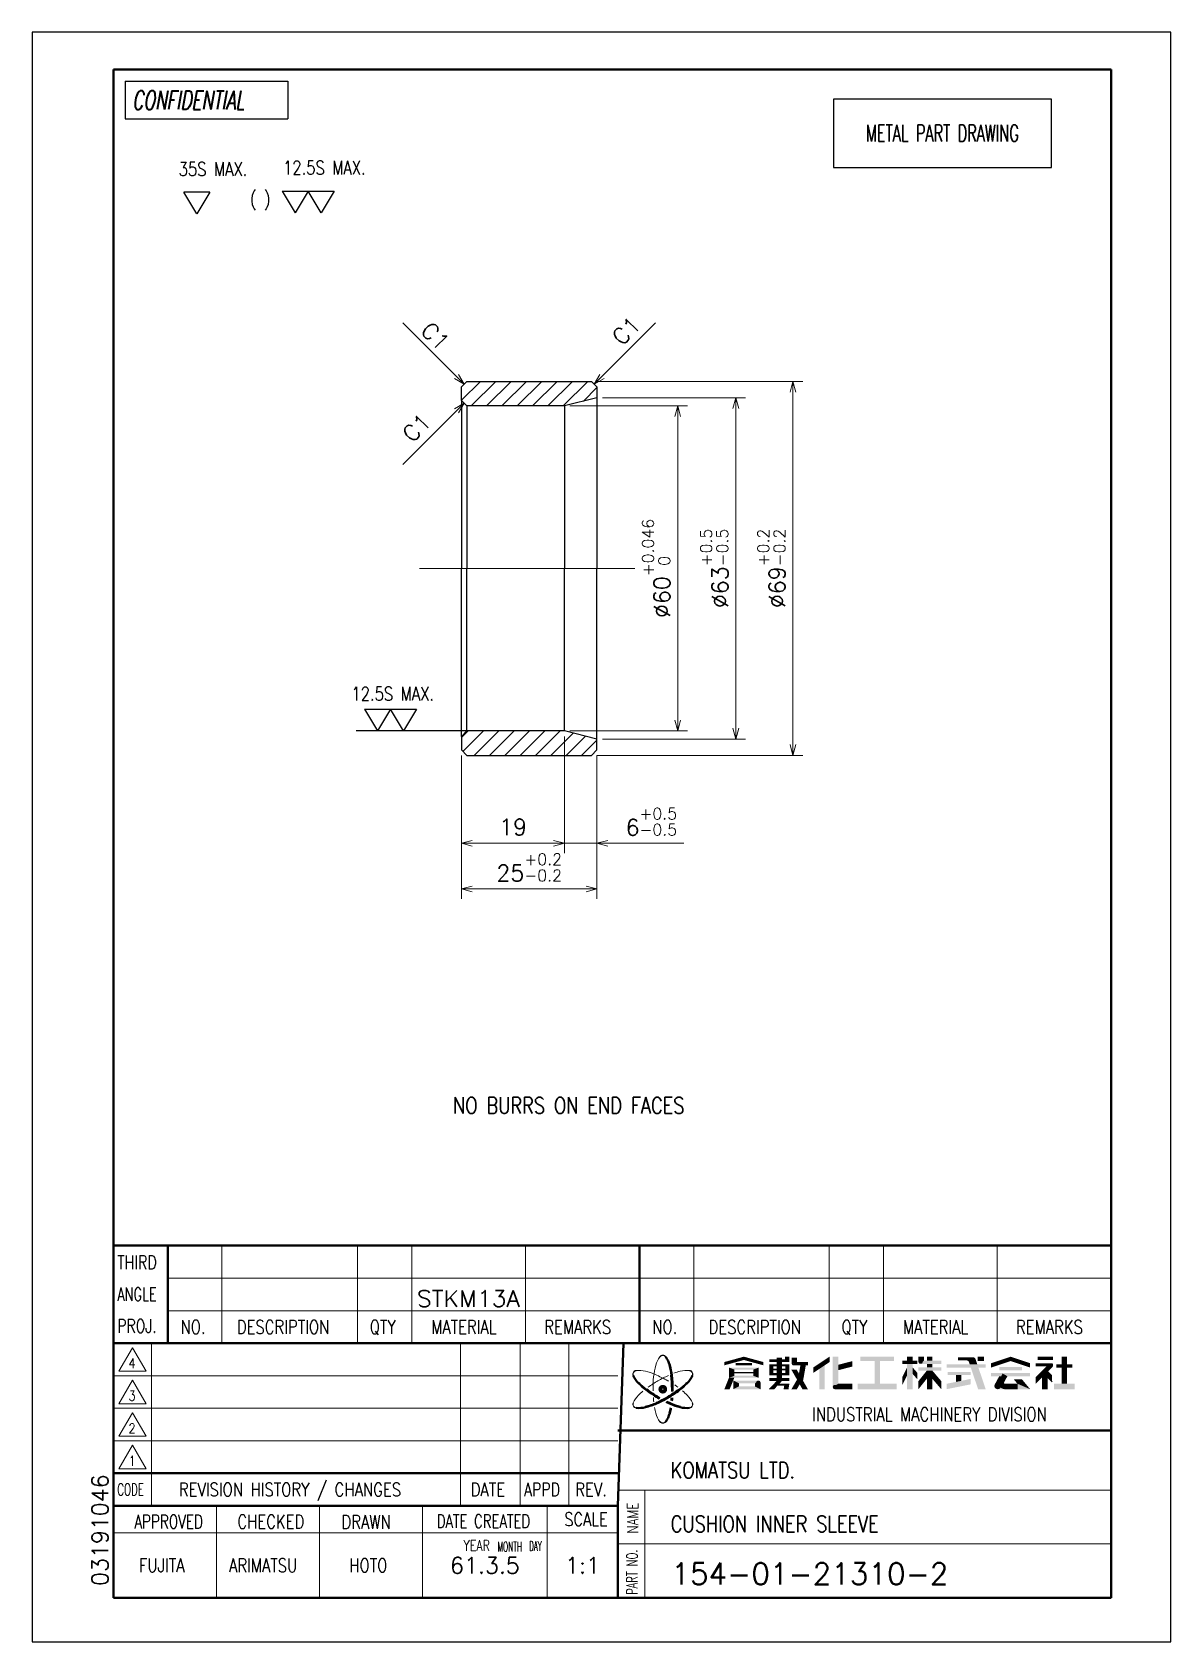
# Model space of a CAD drawing. Header units: millimetres. Extents: x 0 to 210, y 0 to 297.
import ezdxf
from ezdxf.enums import TextEntityAlignment as Align

# ---------------------------------------------------------------- set-up
doc = ezdxf.new("R2010")
doc.units = ezdxf.units.MM
doc.header["$LTSCALE"] = 8
doc.linetypes.add('CENTER', pattern=[50.8, 31.75, -6.35, 6.35, -6.35])
for name, color, linetype in [('1', 4, 'Continuous'), ('6', 2, 'Continuous'), ('GAWA', 2, 'Continuous')]:
    doc.layers.add(name, color=color, linetype=linetype)
for name, color, linetype, lineweight in [('AM_0', 7, 'Continuous', 40), ('AM_5_SCALE', 4, 'Continuous', 20), ('AM_7_CENTER', 1, 'CENTER', 20), ('AM_8_HATCH', 4, 'Continuous', 20), ('AM_BOR_GAWA', 2, 'Continuous', 40)]:
    doc.layers.add(name, color=color, linetype=linetype, lineweight=lineweight)
doc.styles.add('ITL-SET', font='ITALIC', dxfattribs={"bigfont": 'BIGFONT'})
doc.styles.add('ROMANS_EN', font='romans.shx')
doc.styles.get("Standard").update_dxf_attribs({"font": 'txt.shx', "bigfont": 'extfont2.shx'})
doc.dimstyles.new('AM_JIS$0', dxfattribs={"dimtxt": 3, "dimasz": 2, "dimexe": 1.8, "dimexo": 1, "dimgap": 1.5, "dimtad": 3, "dimdec": 3, "dimzin": 9, "dimtxsty": 'STANDARD', "dimblk": 'OPEN30', "dimcen": 1, "dimclrd": 256, "dimclre": 256, "dimclrt": 4, "dimazin": 2, "dimtm": 1e-09, "dimtfac": 0.71, "dimtdec": 3, "dimtmove": 0, "dimatfit": 3, "dimldrblk": 'OPEN30', "dimlwd": -1, "dimlwe": -1, "dimarcsym": 1})
pattern_1 = [(45, (0, 0), (-1.414214, 1.414214), [])]

# ---------------------------------------------------------------- blocks, each defined once
blk = doc.blocks.new('A4-format')
at = {"layer": 'AM_BOR_GAWA', "color": 2}
for p, q in [((15, 290.1), (199, 290.1)), ((15, 290.1), (15, 8.1)), ((199, 290.1), (199, 8.1)), ((15, 8.1), (199, 8.1))]:
    blk.add_line(p, q, dxfattribs=at)
at = {"layer": 'Defpoints'}
blk.add_lwpolyline([(0, 0), (210, 0), (210, 297), (0, 297)], close=True, dxfattribs=at)
blk = doc.blocks.new('A4-title-bg')
at = {"layer": 'AM_BOR_GAWA', "color": 2, "lineweight": 40}
for p, q in [((-184, 47), (-184, 65)), ((-184, 65), (0, 65)), ((-174, 47), (-174, 65)), ((0, 0), (0, 65)), ((-184, 17), (-184, 47)), ((-184, 47), (-89.94, 47)), ((-91, 17), (-89.94, 47)), ((-89.94, 47), (0, 47)), ((-91, 30.91), (0, 30.91)), ((-184, 0), (-184, 17)), ((-184, 17), (-91, 17)), ((-91, 17), (-91, 0)), ((0, 0), (-184, 0))]:
    blk.add_line(p, q, dxfattribs=at)
at = {"layer": 'AM_BOR_GAWA', "color": 9, "lineweight": 20}
for p, q in [((-164, 47), (-164, 65)), ((-139, 47), (-139, 65)), ((-129, 47), (-129, 65)), ((-108, 47), (-108, 65)), ((-77, 47), (-77, 65)), ((-52, 47), (-52, 65)), ((-42, 47), (-42, 65)), ((-21, 47), (-21, 65)), ((-174, 59), (0, 59)), ((-174, 53), (0, 53)), ((-183, 41.83), (-180.5, 46.17)), ((-180.5, 46.17), (-178, 41.83)), ((-177, 47), (-177, 17)), ((-120, 47), (-120, 17)), ((-109, 47), (-109, 17)), ((-100, 47), (-100, 17)), ((-183, 41.83), (-178, 41.83)), ((-184, 41), (-91, 41)), ((-183, 35.83), (-180.5, 40.17)), ((-180.5, 40.17), (-178, 35.83)), ((-183, 35.83), (-178, 35.83)), ((-184, 35), (-91, 35)), ((-183, 29.83), (-180.5, 34.17)), ((-180.5, 34.17), (-178, 29.83)), ((-183, 29.83), (-178, 29.83)), ((-184, 29), (-91, 29)), ((-183, 23.83), (-180.5, 28.17)), ((-180.5, 28.17), (-178, 23.83)), ((-183, 23.83), (-178, 23.83)), ((-91, 19.91), (0, 19.91)), ((-86, 19.91), (-86, 0)), ((-165, 17), (-165, 0)), ((-146, 17), (-146, 0)), ((-127, 0), (-127, 17)), ((-104, 0), (-104, 17)), ((-184, 12), (-91, 12)), ((-91, 10), (0, 10))]:
    blk.add_line(p, q, dxfattribs=at)
at = {"layer": 'AM_BOR_GAWA', "color": 9, "lineweight": 40}
for p, q in [((-87, 47), (-87, 65)), ((-184, 23), (-91, 23))]:
    blk.add_line(p, q, dxfattribs=at)
at = {"layer": 'AM_BOR_GAWA', "color": 8, "lineweight": 20}
blk.add_line((-11.74, 40.71), (-10.88, 39.85), dxfattribs=at)
for points, const_width in [([(-58.72, 43.3, 1.142857), (-58.37, 43.3, 1.142857)], 0.4), ([(-35.34, 43.59, 1), (-34.94, 43.59, 1)], 0.4), ([(-25.74, 43.91, 1), (-25.24, 43.91, 1)], 0.5), ([(-11.04, 43.11, 1), (-10.84, 43.11, 1)], 0.2), ([(-11.04, 42.79, 1), (-10.84, 42.79, 1)], 0.2), ([(-83.14, 38.51, 1), (-82.24, 38.51, 1)], 0.702), ([(-65.27, 39.71, 1), (-64.87, 39.71, 1)], 0.4), ([(-51.14, 38.91, 1), (-50.74, 38.91, 1)], 0.4), ([(-21.23, 39.11, 1), (-20.63, 39.11, 1)], 0.6)]:
    blk.add_lwpolyline(points, format="xyb", close=True, dxfattribs=dict(at, const_width=const_width))
for points, const_width in [([(-28.24, 44.11), (-26.61, 44.11, -0.321798), (-25.95, 43.63), (-25.8, 43.2)], 0.6), ([(-19.58, 41.15), (-20.17, 40.04, 0.568326), (-19.56, 39.01), (-17.27, 39.01)], 1)]:
    blk.add_lwpolyline(points, format="xyb", dxfattribs=dict(at, const_width=const_width))
at = {"layer": 'AM_BOR_GAWA', "color": 9, "lineweight": 20}
for centre, radius, start, end in [((-82.69, 44.13), 0.65, 90, 145.2974), ((-82.69, 44.13), 0.6, 90, 145.2974), ((-87.56, 41.32), 0.65, 94.7026, 150), ((-87.56, 41.32), 0.6, 94.7026, 150), ((-87.18, 36.68), 5.31, 76.0052, 94.7026), ((-88.75, 30.39), 11.79, 66.7758, 76.0052), ((-70.98, 39.22), 13.5, 163.9948, 173.2242), ((-78.86, 41.48), 5.31, 145.2974, 163.9948), ((-76.63, 30.39), 11.79, 103.9948, 109.8782), ((-78.2, 36.68), 5.31, 85.2974, 103.9948), ((-77.82, 41.32), 0.6, 30, 85.2974), ((-77.82, 41.32), 0.65, 30, 85.2974), ((-72.66, 21.14), 21.85, 120, 125.7357), ((-69.23, 39.01), 15.27, 173.2242, 181.9026), ((-92.71, 21.14), 21.85, 60, 66.7758), ((-72.66, 21.14), 21.85, 114.3148, 120), ((-88.98, 26.6), 15.27, 61.1646, 61.9026), ((-88.98, 26.6), 15.27, 53.7049, 56.208), ((-87.56, 35.69), 0.65, 154.7026, 210), ((-87.56, 35.69), 0.6, 154.7026, 210), ((-83.35, 33.7), 5.31, 136.0052, 154.7026), ((-78.69, 29.2), 11.79, 130.7431, 136.0052), ((-62.64, 38.51), 21.85, 180, 180.8005), ((-62.64, 38.51), 21.85, 184.0993, 186.0535), ((-87.92, 28.01), 13.5, 43.9948, 48.9857), ((-82.03, 33.7), 5.31, 25.2974, 43.9948), ((-77.82, 35.69), 0.6, 330, 25.2974), ((-77.82, 35.69), 0.65, 330, 25.2974), ((-72.63, 37.32), 11.79, 190.6994, 196.0052), ((-78.86, 35.53), 5.31, 196.0052, 214.7026), ((-82.69, 32.88), 0.65, 214.7026, 270), ((-82.69, 32.88), 0.6, 214.7026, 270)]:
    blk.add_arc(centre, radius, start, end, dxfattribs=at)
at = {"layer": 'AM_BOR_GAWA', "color": 8, "lineweight": 20}
for centre, radius, start, end in [((-82.69, 44.13), 0.65, 34.7026, 90), ((-82.69, 44.13), 0.6, 34.7026, 90), ((-87.56, 41.32), 0.65, 150, 205.2974), ((-87.56, 41.32), 0.6, 150, 205.2974), ((-77.82, 41.32), 0.6, 334.7026, 30), ((-77.82, 41.32), 0.65, 334.7026, 30), ((-87.56, 35.69), 0.65, 210, 265.2974), ((-87.56, 35.69), 0.6, 210, 265.2974), ((-77.82, 35.69), 0.6, 274.7026, 330), ((-77.82, 35.69), 0.65, 274.7026, 330), ((-82.69, 32.88), 0.6, 270, 325.2974), ((-82.69, 32.88), 0.65, 270, 325.2974)]:
    blk.add_arc(centre, radius, start, end, dxfattribs=at)
at = {"layer": 'AM_BOR_GAWA', "color": 2, "lineweight": 40}
for centre, radius, start, end in [((-86.52, 41.48), 5.31, 16.0052, 34.7026), ((-92.75, 39.69), 11.74, 6.7758, 16.0052), ((-92.75, 39.69), 11.79, 6.7758, 16.0052), ((-83.35, 43.31), 5.31, 205.2974, 223.9948), ((-78.69, 47.81), 11.79, 223.9948, 233.2242), ((-78.69, 47.81), 11.74, 223.9948, 233.2242), ((-102.74, 38.51), 21.75, 0, 6.7758), ((-102.74, 38.51), 21.85, 0, 6.7758), ((-86.69, 47.81), 11.74, 306.7758, 316.0052), ((-86.69, 47.81), 11.79, 306.7758, 316.0052), ((-82.03, 43.31), 5.31, 316.0052, 334.7026), ((-89.16, 48.29), 13.45, 283.9948, 293.2242), ((-89.16, 48.29), 13.5, 283.9948, 293.2242), ((-72.66, 55.87), 21.85, 233.2242, 240), ((-72.66, 55.87), 21.75, 233.2242, 240), ((-89.86, 49.91), 15.17, 293.2242, 301.9026), ((-89.86, 49.91), 15.27, 293.2242, 301.9026), ((-72.66, 55.87), 21.85, 240, 240.6897), ((-72.66, 55.87), 21.75, 240, 240.9213), ((-72.66, 55.87), 21.85, 244.4868, 246.7758), ((-72.66, 55.87), 21.75, 244.5635, 246.7758), ((-92.71, 55.87), 21.75, 300, 306.7758), ((-92.71, 55.87), 21.85, 300, 306.7758), ((-76.63, 46.63), 11.79, 246.7758, 256.0052), ((-76.63, 46.63), 11.74, 246.7758, 256.0052), ((-102.74, 38.51), 21.75, 354.4384, 355.7143), ((-102.74, 38.51), 21.85, 354.3049, 355.8564), ((-102.74, 38.51), 21.75, 358.9261, 360), ((-102.74, 38.51), 21.85, 359.1171, 360), ((-87.18, 40.34), 5.31, 265.2974, 283.9948), ((-86.52, 35.53), 5.31, 325.2974, 343.9948), ((-92.75, 37.32), 11.74, 343.9948, 348.9011), ((-92.75, 37.32), 11.79, 343.9948, 348.8521), ((-78.2, 40.34), 5.31, 256.0052, 274.7026)]:
    blk.add_arc(centre, radius, start, end, dxfattribs=at)
at = {"layer": 'AM_BOR_GAWA', "color": 8, "lineweight": 20}
for points in [[(-71.34, 43.52), (-67.74, 44.51), (-71.34, 42.92), (-67.74, 43.9)], [(-70.49, 42.51), (-69.49, 42.13), (-70.49, 40.61), (-69.49, 40.98)], [(-70.49, 42.51), (-64.99, 42.51), (-69.49, 42.13), (-65.99, 42.13)], [(-69.49, 41.71), (-65.99, 41.71), (-69.49, 41.41), (-65.99, 41.41)], [(-69.24, 43.34), (-66.24, 43.34), (-69.24, 42.89), (-66.24, 42.89)], [(-67.74, 44.51), (-64.14, 43.52), (-67.74, 43.9), (-64.14, 42.92)], [(-65.99, 42.13), (-64.99, 42.51), (-65.99, 40.98), (-64.99, 40.61)], [(-63.04, 44.03), (-60.14, 44.03), (-63.04, 43.53), (-59.34, 43.53)], [(-63.04, 43.08), (-59.34, 43.08), (-62.29, 42.73), (-60.09, 42.73)], [(-63.04, 43.08), (-62.29, 42.73), (-63.04, 41.08), (-62.29, 41.53)], [(-62.29, 42.28), (-60.09, 42.28), (-62.29, 41.98), (-60.09, 41.98)], [(-61.69, 44.35), (-60.69, 44.35), (-61.69, 44.03), (-60.69, 44.03)], [(-61.69, 43.53), (-60.69, 43.53), (-61.69, 43.08), (-60.69, 43.08)], [(-61.69, 42.73), (-60.69, 42.73), (-61.69, 42.28), (-60.69, 42.28)], [(-61.69, 41.98), (-60.69, 41.98), (-61.69, 41.53), (-60.69, 41.53)], [(-60.14, 44.51), (-59.34, 44.51), (-60.14, 44.03), (-59.34, 43.53)], [(-60.09, 42.73), (-59.34, 43.08), (-60.09, 41.53), (-59.34, 41.08)], [(-58.97, 42.09), (-57.97, 42.09), (-56.94, 38.51), (-55.94, 38.51)], [(-58.92, 44.35), (-57.97, 44.35), (-58.92, 43.3), (-57.97, 43.5)], [(-58.92, 43.3), (-57.97, 43.5), (-58.52, 42.9), (-57.97, 43.5)], [(-57.97, 43.5), (-55.94, 43.5), (-58.52, 42.9), (-55.94, 42.9)], [(-57.32, 42.9), (-56.32, 42.9), (-57.58, 41.41), (-56.82, 40.06)], [(-54.94, 42.51), (-51.94, 44.51), (-54.94, 41.51), (-51.94, 43.51)], [(-53.84, 42.24), (-52.84, 42.91), (-53.84, 38.51), (-52.84, 38.51)], [(-51.34, 44.51), (-50.34, 44.51), (-51.34, 38.91), (-50.34, 39.51)], [(-50.34, 43.02), (-47.74, 43.68), (-50.34, 42.02), (-47.74, 42.68)], [(-46.24, 44.51), (-40.04, 44.51), (-46.24, 43.71), (-40.04, 43.71)], [(-43.64, 43.71), (-42.64, 43.71), (-43.64, 39.51), (-42.64, 39.51)], [(-38.54, 40.73), (-37.64, 42.53), (-38.54, 39.23), (-37.63, 41.05)], [(-38.53, 43.79), (-35.73, 43.79), (-38.53, 43.19), (-35.73, 43.19)], [(-37.63, 44.51), (-36.63, 44.51), (-37.63, 43.79), (-36.63, 43.79)], [(-37.63, 43.19), (-36.63, 43.19), (-37.63, 38.51), (-36.63, 38.51)], [(-36.63, 42.55), (-35.73, 41.51), (-36.63, 41.35), (-35.73, 40.31)], [(-35.54, 44.51), (-34.54, 44.51), (-35.54, 43.59), (-34.54, 43.79)], [(-35.54, 43.59), (-34.54, 43.79), (-35.14, 43.19), (-34.54, 43.79)], [(-35.54, 42.55), (-31.34, 42.55), (-35.54, 41.95), (-31.34, 41.95)], [(-35.54, 40.01), (-33.99, 41.95), (-35.54, 38.51), (-33.99, 40.45)], [(-34.54, 43.79), (-31.34, 43.79), (-35.14, 43.19), (-31.34, 43.19)], [(-33.99, 44.51), (-32.99, 44.51), (-33.99, 43.79), (-32.99, 43.79)], [(-33.99, 43.19), (-32.99, 43.19), (-33.99, 42.55), (-32.99, 42.55)], [(-33.99, 41.95), (-32.99, 41.95), (-33.99, 38.51), (-32.99, 38.51)], [(-32.99, 41.95), (-31.34, 40.01), (-32.99, 40.45), (-31.34, 38.51)], [(-30.34, 43.11), (-23.14, 43.11), (-30.34, 42.51), (-23.14, 42.51)], [(-30.14, 41.71), (-25.94, 41.71), (-30.14, 41.11), (-25.94, 41.11)], [(-26.53, 44.41), (-25.49, 44.41), (-26.09, 43.11), (-25.01, 44.07)], [(-26.09, 43.11), (-25.01, 44.07), (-26.09, 43.11), (-24.69, 43.11)], [(-25.89, 42.51), (-24.49, 42.51), (-24.54, 38.51), (-23.14, 38.51)], [(-24.64, 44.51), (-23.44, 44.51), (-24.64, 43.71), (-23.44, 43.71)], [(-22.14, 43.31), (-18.54, 44.51), (-22.14, 42.51), (-18.54, 43.71)], [(-20.64, 42.61), (-16.44, 42.61), (-20.64, 42.01), (-16.44, 42.01)], [(-18.54, 44.51), (-14.94, 43.31), (-18.54, 43.71), (-14.94, 42.51)], [(-13.94, 43.31), (-10.94, 43.31), (-13.94, 42.71), (-11.94, 42.71)], [(-11.94, 42.71), (-10.8, 42.65), (-13.94, 40.71), (-13.94, 39.51)], [(-13.54, 44.51), (-10.74, 44.51), (-13.54, 43.91), (-10.74, 43.91)], [(-12.74, 40.71), (-11.74, 41.71), (-12.74, 38.51), (-11.74, 38.51)], [(-11.94, 42.71), (-10.94, 43.31), (-11.94, 42.71), (-10.74, 43.11)], [(-11.94, 42.71), (-10.74, 43.11), (-11.94, 42.71), (-10.74, 42.79)], [(-11.94, 42.71), (-10.74, 42.79), (-11.94, 42.71), (-10.8, 42.65)], [(-11.64, 41.81), (-11.74, 40.71), (-11.74, 41.71)], [(-11.64, 41.81), (-10.88, 41.05), (-11.74, 40.71), (-10.88, 39.85)], [(-10.14, 43.11), (-7.14, 43.11), (-10.14, 42.51), (-7.14, 42.51)], [(-9.14, 44.51), (-8.14, 44.51), (-9.14, 43.11), (-8.14, 43.11)], [(-9.14, 42.51), (-8.14, 42.51), (-9.14, 39.51), (-8.14, 39.51)], [(-70.49, 40.61), (-69.51, 40.61), (-71.34, 38.51), (-70.36, 38.51)], [(-69.49, 40.98), (-65.99, 40.98), (-70.49, 40.61), (-64.99, 40.61)], [(-69.67, 40.11), (-68.67, 39.61), (-69.67, 38.51), (-68.67, 39.01)], [(-69.67, 40.11), (-65.07, 40.11), (-68.67, 39.61), (-65.67, 39.61)], [(-68.67, 39.01), (-65.67, 39.01), (-69.67, 38.51), (-64.67, 38.51)], [(-65.67, 39.61), (-65.07, 40.11), (-65.67, 39.61), (-64.67, 39.71)], [(-65.67, 39.61), (-64.67, 39.71), (-65.67, 39.01), (-64.67, 38.51)], [(-61.69, 40.05), (-60.69, 40.05), (-63.14, 38.51), (-62.14, 38.51)], [(-62.29, 41.53), (-60.09, 41.53), (-63.04, 41.08), (-59.34, 41.08)], [(-63.04, 40.55), (-59.34, 40.55), (-63.04, 40.05), (-59.34, 40.05)], [(-61.69, 41.08), (-60.69, 41.08), (-61.69, 40.55), (-60.69, 40.55)], [(-61.18, 39.56), (-59.34, 39.56), (-61.5, 39.16), (-60.3, 39.16)], [(-60.3, 39.16), (-59.34, 39.56), (-60.41, 38.51), (-59.51, 38.51)], [(-57.94, 40.27), (-57.45, 39.4), (-58.97, 38.51), (-57.97, 38.51)], [(-51.34, 38.91), (-50.34, 39.51), (-50.94, 38.51), (-50.34, 39.51)], [(-50.34, 39.51), (-47.74, 39.51), (-50.94, 38.51), (-47.74, 38.51)], [(-46.74, 39.51), (-39.54, 39.51), (-46.74, 38.51), (-39.54, 38.51)], [(-30.34, 39.51), (-25.94, 40.4), (-30.34, 38.51), (-25.94, 39.4)], [(-28.64, 41.11), (-27.64, 41.11), (-28.64, 39.85), (-27.64, 40.06)], [(-22.14, 41.51), (-14.94, 41.51), (-22.14, 40.91), (-14.94, 40.91)], [(-20.64, 40.91), (-19.14, 40.91), (-21.46, 39.39), (-19.73, 39.8)], [(-21.46, 39.39), (-17.27, 39.51), (-20.93, 38.51), (-14.94, 38.51)], [(-17.94, 40.31), (-16.44, 40.31), (-17.27, 39.51), (-14.94, 38.51)], [(-10.88, 39.85), (-10.88, 41.05), (-11.74, 40.71), (-10.88, 39.85)], [(-11.74, 40.71), (-10.88, 39.85), (-11.74, 40.71)], [(-10.54, 39.51), (-6.74, 39.51), (-10.54, 38.51), (-6.74, 38.51)]]:
    blk.add_solid(points, dxfattribs=at)
at = {"layer": 'GAWA', "color": 0}
for p, q in [((-181.85, 279.84), (-151.85, 279.84)), ((-181.85, 279.84), (-181.85, 272.92)), ((-151.85, 279.84), (-151.85, 272.92)), ((-181.85, 272.92), (-151.85, 272.92))]:
    blk.add_line(p, q, dxfattribs=at)
at = {"layer": 'AM_BOR_GAWA', "color": 9, "lineweight": 20, "style": 'ROMANS_EN'}
for s, height, width, p in [('THIRD', 2.5, 0.770046, (-183.3, 60.66)), ('ANGLE', 2.5, 0.698599, (-183.3, 54.79)), ('PROJ.', 2.5, 0.752934, (-183.3, 48.93)), ('NO.', 2.5, 0.8, (-171.65, 48.75)), ('DESCRIPTION', 2.5, 0.8, (-161.26, 48.75)), ('QTY', 2.5, 0.8, (-136.75, 48.75)), ('MATERIAL', 2.5, 0.8, (-125.42, 48.75)), ('REMARKS', 2.5, 0.8, (-104.56, 48.75)), ('NO.', 2.5, 0.8, (-84.65, 48.75)), ('DESCRIPTION', 2.5, 0.8, (-74.26, 48.75)), ('QTY', 2.5, 0.8, (-49.75, 48.75)), ('MATERIAL', 2.5, 0.8, (-38.42, 48.75)), ('REMARKS', 2.5, 0.8, (-17.56, 48.75)), ('4', 1.8, 0.8, (-181.21, 42.39)), ('3', 1.8, 0.8, (-181.21, 36.39)), ('INDUSTRIAL MACHINERY DIVISION', 2.5, 0.8, (-55.15, 32.61)), ('2', 1.8, 0.8, (-181.21, 30.39)), ('1', 1.8, 0.8, (-181.21, 24.39)), ('CODE', 2.2, 0.625272, (-183.3, 18.9)), ('REVISION HISTORY / CHANGES', 2.5, 0.8, (-171.94, 18.75)), ('DATE', 2.5, 0.8, (-118.13, 18.75)), ('APPD', 2.5, 0.765192, (-108.3, 18.75)), ('REV.', 2.5, 0.8, (-98.84, 18.75)), ('APPROVED', 2.5, 0.73364, (-180.18, 12.82)), ('CHECKED', 2.5, 0.8, (-161.16, 12.82)), ('DRAWN', 2.5, 0.8, (-141.96, 12.76)), ('DATE CREATED', 2.5, 0.714183, (-124.4, 12.91)), ('SCALE', 2.5, 0.785374, (-100.85, 13.27)), ('YEAR', 2, 0.747337, (-119.45, 8.66)), ('MONTH', 1.8, 0.550991, (-113.18, 8.56)), ('DAY', 1.8, 0.521917, (-107.33, 8.68))]:
    blk.add_text(s, height=height, dxfattribs=dict(at, width=width)).set_placement(p)
for s, width, p in [('NAME', 0.8, (-88.25, 14.73)), ('PART NO.', 0.667211, (-88.38, 4.74))]:
    blk.add_text(s, height=2, rotation=90, dxfattribs=dict(at, width=width)).set_placement(p, align=Align.MIDDLE_CENTER)
at = {"layer": 'AM_BOR_GAWA', "color": 4, "lineweight": 20}
for tag, p in [('USER-NAME{18}', (-81.23, 22.07)), ('NAME{18}', (-81.23, 12.16)), ('NUMBER{18}', (-81.11, 2.45))]:
    blk.add_attdef(tag, p, '', height=4, dxfattribs=at)
blk.add_attdef('CADNO', text='', height=3, rotation=90, dxfattribs=at).set_placement((-186.5, 12.5), align=Align.MIDDLE_CENTER)
for tag, p in [('APPROVAL{6}', (-174.5, 6)), ('CHECK{6}', (-155.5, 6)), ('DRAW{6}', (-136.5, 6)), ('DATE{7}', (-115.5, 6)), ('GEN-TITLE-SCA{4}', (-97.5, 6))]:
    blk.add_attdef(tag, text='', height=3, dxfattribs=at).set_placement(p, align=Align.MIDDLE_CENTER)
at = {"layer": 'GAWA', "color": 0, "style": 'ITL-SET', "width": 0.65}
blk.add_text('CONFIDENTIAL', height=3.5, dxfattribs=at).set_placement((-180.56, 274.61))
blk = doc.blocks.new('ye')
at = {"layer": '6'}
for p, q in [((0, 0), (-2.4, 4)), ((2.4, 4), (-2.4, 4)), ((2.4, 4), (0, 0))]:
    blk.add_line(p, q, dxfattribs=at)
blk = doc.blocks.new('yi')
at = {"layer": '6'}
for p, q in [((-2.4, 4), (7.2, 4)), ((-2.4, 4), (0, 0)), ((2.4, 4), (0, 0)), ((4.8, 0), (2.4, 4)), ((7.2, 4), (4.8, 0))]:
    blk.add_line(p, q, dxfattribs=at)
blk = doc.blocks.new('_Open30')
at = {"color": 0, "linetype": 'ByBlock', "lineweight": -2}
for p, q in [((-1, 0.27), (0, 0)), ((0, 0), (-1, -0.27)), ((0, 0), (-1, 0))]:
    blk.add_line(p, q, dxfattribs=at)
blk = doc.blocks.new('*D15')
at = {"layer": 'AM_5_SCALE', "linetype": 'ByBlock', "transparency": 16777216}
for p, q in [((99.17, 228.06), (120.86, 228.06)), ((119.06, 226.06), (119.06, 170.06)), ((99.17, 168.06), (120.86, 168.06))]:
    blk.add_line(p, q, dxfattribs=at)
at = {"layer": 'Defpoints', "color": 0, "transparency": 16777216}
for p in [(98.17, 228.06), (98.17, 168.06), (119.06, 168.06)]:
    blk.add_point(p, dxfattribs=at)
at = {"layer": 'AM_5_SCALE', "transparency": 16777216, "xscale": 2, "yscale": 2, "zscale": 2}
for p, rotation in [((119.06, 228.06), 90), ((119.06, 168.06), 270)]:
    blk.add_blockref('_Open30', p, dxfattribs=dict(at, rotation=rotation))
at = {"layer": 'AM_5_SCALE', "color": 4, "transparency": 16777216, "insert": (115.08, 198.06), "char_height": 3, "attachment_point": 5, "rotation": 90}
blk.add_mtext('%%C60{}{\\H0.71x;\\C3;\\S+0.046^  0;}', dxfattribs=at)
blk = doc.blocks.new('*D16')
at = {"layer": 'AM_5_SCALE', "linetype": 'ByBlock', "transparency": 16777216}
for p, q in [((79.17, 163.56), (79.17, 137.11)), ((104.17, 163.56), (104.17, 137.11)), ((81.17, 138.91), (102.17, 138.91))]:
    blk.add_line(p, q, dxfattribs=at)
at = {"layer": 'Defpoints', "color": 0, "transparency": 16777216}
for p in [(79.17, 164.56), (104.17, 164.56), (104.17, 138.91)]:
    blk.add_point(p, dxfattribs=at)
at = {"layer": 'AM_5_SCALE', "transparency": 16777216, "xscale": 2, "yscale": 2, "zscale": 2, "rotation": 180}
blk.add_blockref('_Open30', (79.17, 138.91), dxfattribs=at)
at = {"layer": 'AM_5_SCALE', "transparency": 16777216, "xscale": 2, "yscale": 2, "zscale": 2}
blk.add_blockref('_Open30', (104.17, 138.91), dxfattribs=at)
at = {"layer": 'AM_5_SCALE', "color": 4, "transparency": 16777216, "insert": (91.67, 142.89), "char_height": 3, "attachment_point": 5}
blk.add_mtext('25{}{\\H0.71x;\\C3;\\S+0.2^ -0.2;}', dxfattribs=at)
blk = doc.blocks.new('*D17')
at = {"layer": 'AM_5_SCALE', "linetype": 'ByBlock', "transparency": 16777216}
for p, q in [((98.17, 167.06), (98.17, 145.54)), ((79.17, 149.34), (79.17, 145.54)), ((81.17, 147.34), (96.17, 147.34))]:
    blk.add_line(p, q, dxfattribs=at)
at = {"layer": 'Defpoints', "color": 0, "transparency": 16777216}
for p in [(98.17, 168.06), (79.17, 150.34), (98.17, 147.34)]:
    blk.add_point(p, dxfattribs=at)
at = {"layer": 'AM_5_SCALE', "transparency": 16777216, "xscale": 2, "yscale": 2, "zscale": 2, "rotation": 180}
blk.add_blockref('_Open30', (79.17, 147.34), dxfattribs=at)
at = {"layer": 'AM_5_SCALE', "transparency": 16777216, "xscale": 2, "yscale": 2, "zscale": 2}
blk.add_blockref('_Open30', (98.17, 147.34), dxfattribs=at)
at = {"layer": 'AM_5_SCALE', "color": 4, "transparency": 16777216, "insert": (88.67, 150.34), "char_height": 3, "attachment_point": 5}
blk.add_mtext('19', dxfattribs=at)
blk = doc.blocks.new('*D18')
at = {"layer": 'AM_5_SCALE', "linetype": 'ByBlock', "transparency": 16777216}
for p, q in [((98.17, 148.34), (98.17, 149.14)), ((104.17, 148.34), (104.17, 149.14)), ((96.17, 147.34), (94.17, 147.34)), ((98.17, 147.34), (104.17, 147.34)), ((106.17, 147.34), (120.2, 147.34))]:
    blk.add_line(p, q, dxfattribs=at)
at = {"layer": 'Defpoints', "color": 0, "transparency": 16777216}
for p in [(98.17, 147.34), (104.17, 147.34), (104.17, 147.34)]:
    blk.add_point(p, dxfattribs=at)
at = {"layer": 'AM_5_SCALE', "transparency": 16777216, "xscale": 2, "yscale": 2, "zscale": 2}
blk.add_blockref('_Open30', (98.17, 147.34), dxfattribs=at)
at = {"layer": 'AM_5_SCALE', "transparency": 16777216, "xscale": 2, "yscale": 2, "zscale": 2, "rotation": 180}
blk.add_blockref('_Open30', (104.17, 147.34), dxfattribs=at)
at = {"layer": 'AM_5_SCALE', "color": 4, "transparency": 16777216, "insert": (114.19, 151.33), "char_height": 3, "attachment_point": 5}
blk.add_mtext('6{}{\\H0.71x;\\C3;\\S+0.5^ -0.5;}', dxfattribs=at)
blk = doc.blocks.new('*D19')
at = {"layer": 'AM_5_SCALE', "linetype": 'ByBlock', "transparency": 16777216}
for p, q in [((105.17, 229.56), (131.58, 229.56)), ((129.78, 168.56), (129.78, 227.56)), ((105.17, 166.56), (131.58, 166.56))]:
    blk.add_line(p, q, dxfattribs=at)
at = {"layer": 'Defpoints', "color": 0, "transparency": 16777216}
for p in [(104.17, 229.56), (129.78, 229.56), (104.17, 166.56)]:
    blk.add_point(p, dxfattribs=at)
at = {"layer": 'AM_5_SCALE', "transparency": 16777216, "xscale": 2, "yscale": 2, "zscale": 2}
for p, rotation in [((129.78, 229.56), 90), ((129.78, 166.56), 270)]:
    blk.add_blockref('_Open30', p, dxfattribs=dict(at, rotation=rotation))
at = {"layer": 'AM_5_SCALE', "color": 4, "transparency": 16777216, "insert": (125.8, 198.06), "char_height": 3, "attachment_point": 5, "rotation": 90}
blk.add_mtext('%%C63{}{\\H0.71x;\\C3;\\S+0.5^ -0.5;}', dxfattribs=at)
blk = doc.blocks.new('*D20')
at = {"layer": 'AM_5_SCALE', "linetype": 'ByBlock', "transparency": 16777216}
for p, q in [((104.17, 232.56), (142.12, 232.56)), ((140.32, 165.56), (140.32, 230.56)), ((104.17, 163.56), (142.12, 163.56))]:
    blk.add_line(p, q, dxfattribs=at)
at = {"layer": 'Defpoints', "color": 0, "transparency": 16777216}
for p in [(103.17, 232.56), (140.32, 232.56), (103.17, 163.56)]:
    blk.add_point(p, dxfattribs=at)
at = {"layer": 'AM_5_SCALE', "transparency": 16777216, "xscale": 2, "yscale": 2, "zscale": 2}
for p, rotation in [((140.32, 232.56), 90), ((140.32, 163.56), 270)]:
    blk.add_blockref('_Open30', p, dxfattribs=dict(at, rotation=rotation))
at = {"layer": 'AM_5_SCALE', "color": 4, "transparency": 16777216, "insert": (136.33, 198.06), "char_height": 3, "attachment_point": 5, "rotation": 90}
blk.add_mtext('%%C69{}{\\H0.71x;\\C3;\\S+0.2^ -0.2;}', dxfattribs=at)

msp = doc.modelspace()

# ---------------------------------------------------------------- hatches: boundary and pattern name
at = {"layer": 'AM_8_HATCH'}
h = msp.add_hatch(dxfattribs=at)
h.set_pattern_fill('_U', color=256, scale=2, angle=45, style=0, pattern_type=0)
h.set_pattern_definition(pattern_1)
h.paths.add_polyline_path([(79.1683, 231.5605), (79.1683, 229.0605), (80.1683, 228.0605), (98.1683, 228.0605), (104.1683, 229.5605), (104.1683, 231.5605), (103.1683, 232.5605), (80.1683, 232.5605)])
h = msp.add_hatch(dxfattribs=at)
h.set_pattern_fill('_U', color=256, scale=2, angle=45, style=0, pattern_type=0)
h.set_pattern_definition(pattern_1)
h.paths.add_polyline_path([(79.1683, 164.5605), (79.1683, 167.0605), (80.1683, 168.0605), (98.1683, 168.0605), (104.1683, 166.5605), (104.1683, 164.5605), (103.1683, 163.5605), (80.1683, 163.5605)])

# ---------------------------------------------------------------- linework, layer by layer
for p, q in [((80.1683, 232.5605), (79.1683, 231.5605)), ((80.1683, 232.5605), (103.1683, 232.5605)), ((103.1683, 232.5605), (104.1683, 231.5605)), ((79.1683, 229.0605), (79.1683, 231.5605)), ((79.1683, 229.0605), (80.1683, 228.0605)), ((79.1683, 229.0605), (79.1683, 198.0605)), ((104.1683, 229.5605), (98.1683, 228.0605)), ((104.1683, 231.5605), (104.1683, 229.5605)), ((104.1683, 229.5605), (104.1683, 198.0605)), ((98.1683, 228.0605), (80.1683, 228.0605)), ((80.1683, 228.0605), (80.1683, 198.0605)), ((98.1683, 228.0605), (98.1683, 198.0605)), ((79.1683, 167.0605), (79.1683, 198.0605)), ((80.1683, 168.0605), (80.1683, 198.0605)), ((98.1683, 168.0605), (98.1683, 198.0605)), ((104.1683, 166.5605), (104.1683, 198.0605)), ((79.1683, 167.0605), (80.1683, 168.0605)), ((79.1683, 167.0605), (79.1683, 164.5605)), ((98.1683, 168.0605), (80.1683, 168.0605)), ((104.1683, 166.5605), (98.1683, 168.0605)), ((104.1683, 164.5605), (104.1683, 166.5605)), ((80.1683, 163.5605), (79.1683, 164.5605)), ((80.1683, 163.5605), (103.1683, 163.5605)), ((103.1683, 163.5605), (104.1683, 164.5605))]:
    msp.add_line(p, q)
at = {"layer": '1'}
msp.add_line((80.1683, 168.0605), (59.7677, 168.0605), dxfattribs=at)
msp.add_lwpolyline([(147.8046, 272.0608), (187.9852, 272.0608), (187.9852, 284.6405), (147.8046, 284.6405)], close=True, dxfattribs=at)
at = {"layer": 'AM_5_SCALE'}
for p, q in [((68.3623, 243.3674), (78.2542, 233.4748)), ((114.9752, 243.3665), (105.0826, 233.4747)), ((68.3615, 217.2545), (78.2541, 227.1464))]:
    msp.add_line(p, q, dxfattribs=at)
at = {"layer": 'AM_5_SCALE', "linetype": 'Continuous'}
for p, q in [((77.8752, 233.0959), (79.6683, 232.0605)), ((78.2542, 233.4748), (79.6683, 232.0605)), ((79.6683, 232.0605), (78.6331, 233.8537)), ((104.7037, 233.8536), (103.6683, 232.0605)), ((105.0826, 233.4747), (103.6683, 232.0605)), ((103.6683, 232.0605), (105.4615, 233.0957)), ((79.6683, 228.5605), (77.8751, 227.5253)), ((78.2541, 227.1464), (79.6683, 228.5605)), ((78.633, 226.7674), (79.6683, 228.5605))]:
    msp.add_line(p, q, dxfattribs=at)
at = {"layer": 'AM_7_CENTER'}
msp.add_line((71.4113, 198.0605), (111.1575, 198.0605), dxfattribs=at)

# ---------------------------------------------------------------- block references
at = {"layer": '1'}
for name, p in [('ye', (30.3623, 263.512)), ('yi', (48.4837, 263.6625)), ('yi', (63.6767, 168.0605))]:
    msp.add_blockref(name, p, dxfattribs=at)
at = {"layer": 'AM_0'}
msp.add_blockref('A4-format', (0, 0), dxfattribs=at)
ref = msp.add_blockref('A4-title-bg', (199, 8.1), dxfattribs=at)
ref.add_attrib('USER-NAME{18}', 'KOMATSU LTD.', (117.7661, 30.1714), dxfattribs={"layer": 'AM_BOR_GAWA', "color": 4, "lineweight": 20, "height": 3, "style": 'ROMANS_EN', "width": 0.8})
ref.add_attrib('NAME{18}', 'CUSHION INNER SLEEVE', (117.7661, 20.2595), dxfattribs={"layer": 'AM_BOR_GAWA', "color": 4, "lineweight": 20, "height": 3, "style": 'ROMANS_EN', "width": 0.8})
ref.add_attrib('NUMBER{18}', '154-01-21310-2', (117.8909, 10.5452), dxfattribs={"layer": 'AM_BOR_GAWA', "color": 4, "lineweight": 20, "height": 4})
ref.add_attrib('GEN-TITLE-SCA{4}', '1:1', dxfattribs={"layer": 'AM_BOR_GAWA', "color": 4, "lineweight": 20, "height": 3}).set_placement((101.5, 14.1), align=Align.MIDDLE_CENTER)
ref.add_attrib('DATE{7}', '61.3.5', dxfattribs={"layer": 'AM_BOR_GAWA', "color": 4, "lineweight": 20, "height": 3}).set_placement((83.5, 14.1), align=Align.MIDDLE_CENTER)
ref.add_attrib('DRAW{6}', 'HOTO', (58.4781, 12.85), dxfattribs={"layer": 'AM_BOR_GAWA', "color": 4, "lineweight": 20, "height": 2.5, "style": 'ROMANS_EN', "width": 0.8})
ref.add_attrib('CHECK{6}', 'ARIMATSU', (36.29, 12.85), dxfattribs={"layer": 'AM_BOR_GAWA', "color": 4, "lineweight": 20, "height": 2.5, "style": 'ROMANS_EN', "width": 0.8})
ref.add_attrib('APPROVAL{6}', 'FUJITA', (19.6933, 12.85), dxfattribs={"layer": 'AM_BOR_GAWA', "color": 4, "lineweight": 20, "height": 2.5, "style": 'ROMANS_EN', "width": 0.8})
ref.add_attrib('CADNO', '03191046', dxfattribs={"layer": 'AM_BOR_GAWA', "color": 4, "lineweight": 20, "height": 3, "rotation": 90}).set_placement((12.5, 20.6), align=Align.MIDDLE_CENTER)

# ---------------------------------------------------------------- texts
at = {"layer": '1', "width": 0.999624}
msp.add_text('STKM13A', height=3, dxfattribs=at).set_placement((70.9547, 61.8285), (89.9475, 61.8285), align=Align.FIT)
at = {"layer": '1', "style": 'ROMANS_EN'}
for s, width, insert, char_height, attachment_point in [('{\\W0.63;METAL PART DRAWING}', 50.346756, (167.8949, 278.3506), 3.1, 5), ('{\\W0.80;12.5S MAX.}', 32.39742, (46.253, 273.2467), 2.5, 1), ('{\\W0.80;35S MAX.}', 31.466722, (27.0061, 272.9896), 2.5, 1), ('{\\W0.80;( )}', 32.39742, (40.1653, 267.4929), 2.5, 1), ('{\\W0.80;12.5S MAX.}', 32.39742, (58.8717, 176.1853), 2.5, 1), ('{\\W0.80;NO BURRS ON END FACES}', 72.901066, (77.6169, 100.4686), 3, 1)]:
    msp.add_mtext_dynamic_manual_height_columns(s, width=width, gutter_width=15, heights=[0], dxfattribs=dict(at, insert=insert, char_height=char_height, attachment_point=attachment_point)).dxf.discard("width")
at = {"layer": '1', "char_height": 3, "attachment_point": 1}
for insert, rotation in [((106.6418, 241.0952), 45), ((73.549, 243.8284), 315), ((67.9738, 223.2045), 45)]:
    msp.add_mtext_dynamic_manual_height_columns('C1', width=12.12761, gutter_width=15, heights=[0], dxfattribs=dict(at, insert=insert, rotation=rotation))

# ---------------------------------------------------------------- dimensions: what is measured, and where the dimension line sits
at = {"layer": 'AM_5_SCALE'}
for base, p1, p2, angle, text, override, picture, middle in [((140.3188, 232.5605), (103.1683, 163.5605), (103.1683, 232.5605), 90, '%%C<>{}{\\H0.71x;\\C3;\\S+0.2^ -0.2;}', {"dimtp": 0.2, "dimtm": 0.2, "dimtdec": 3, "dimtzin": 8}, '*D20', (136.3338, 198.0605)), ((129.7828, 229.5605), (104.1683, 166.5605), (104.1683, 229.5605), 90, '%%C<>{}{\\H0.71x;\\C3;\\S+0.5^ -0.5;}', {"dimtp": 0.5, "dimtm": 0.5, "dimtdec": 3, "dimtzin": 8}, '*D19', (125.7978, 198.0605)), ((119.061, 168.0605), (98.1683, 228.0605), (98.1683, 168.0605), 90, '%%C<>{}{\\H0.71x;\\C3;\\S+0.046^  0;}', {"dimtp": 0.046, "dimtm": 0, "dimtdec": 3, "dimtzin": 8}, '*D15', (115.076, 198.0605)), ((104.1683, 138.9099), (79.1683, 164.5605), (104.1683, 164.5605), 0, '<>{}{\\H0.71x;\\C3;\\S+0.2^ -0.2;}', {"dimtp": 0.2, "dimtm": 0.2, "dimtdec": 3, "dimtzin": 8}, '*D16', (91.6683, 142.8949))]:
    dim = msp.add_linear_dim(base=base, p1=p1, p2=p2, angle=angle, text=text, dimstyle='AM_JIS$0', override=override, dxfattribs=at)
    dim.commit()
    dim.dimension.update_dxf_attribs({"geometry": picture, "text_midpoint": middle})
dim = msp.add_linear_dim(base=(98.1683, 147.3436), p1=(79.1683, 150.3352), p2=(98.1683, 168.0605), angle=0, dimstyle='AM_JIS$0', override={"dimpost": ''}, dxfattribs=at)
dim.commit()
dim.dimension.update_dxf_attribs({"geometry": '*D17', "text_midpoint": (88.6683, 150.3436)})
dim = msp.add_linear_dim(base=(104.1683, 147.3436), p1=(98.1683, 147.3436), p2=(104.1683, 147.3436), text='<>{}{\\H0.71x;\\C3;\\S+0.5^ -0.5;}', dimstyle='AM_JIS$0', override={"dimtp": 0.5, "dimtm": 0.5, "dimtdec": 3, "dimtzin": 8}, dxfattribs=at)
dim.commit()
dim.dimension.update_dxf_attribs({"geometry": '*D18', "text_midpoint": (114.1858, 151.3286)})

doc.saveas('drawing.dxf')
